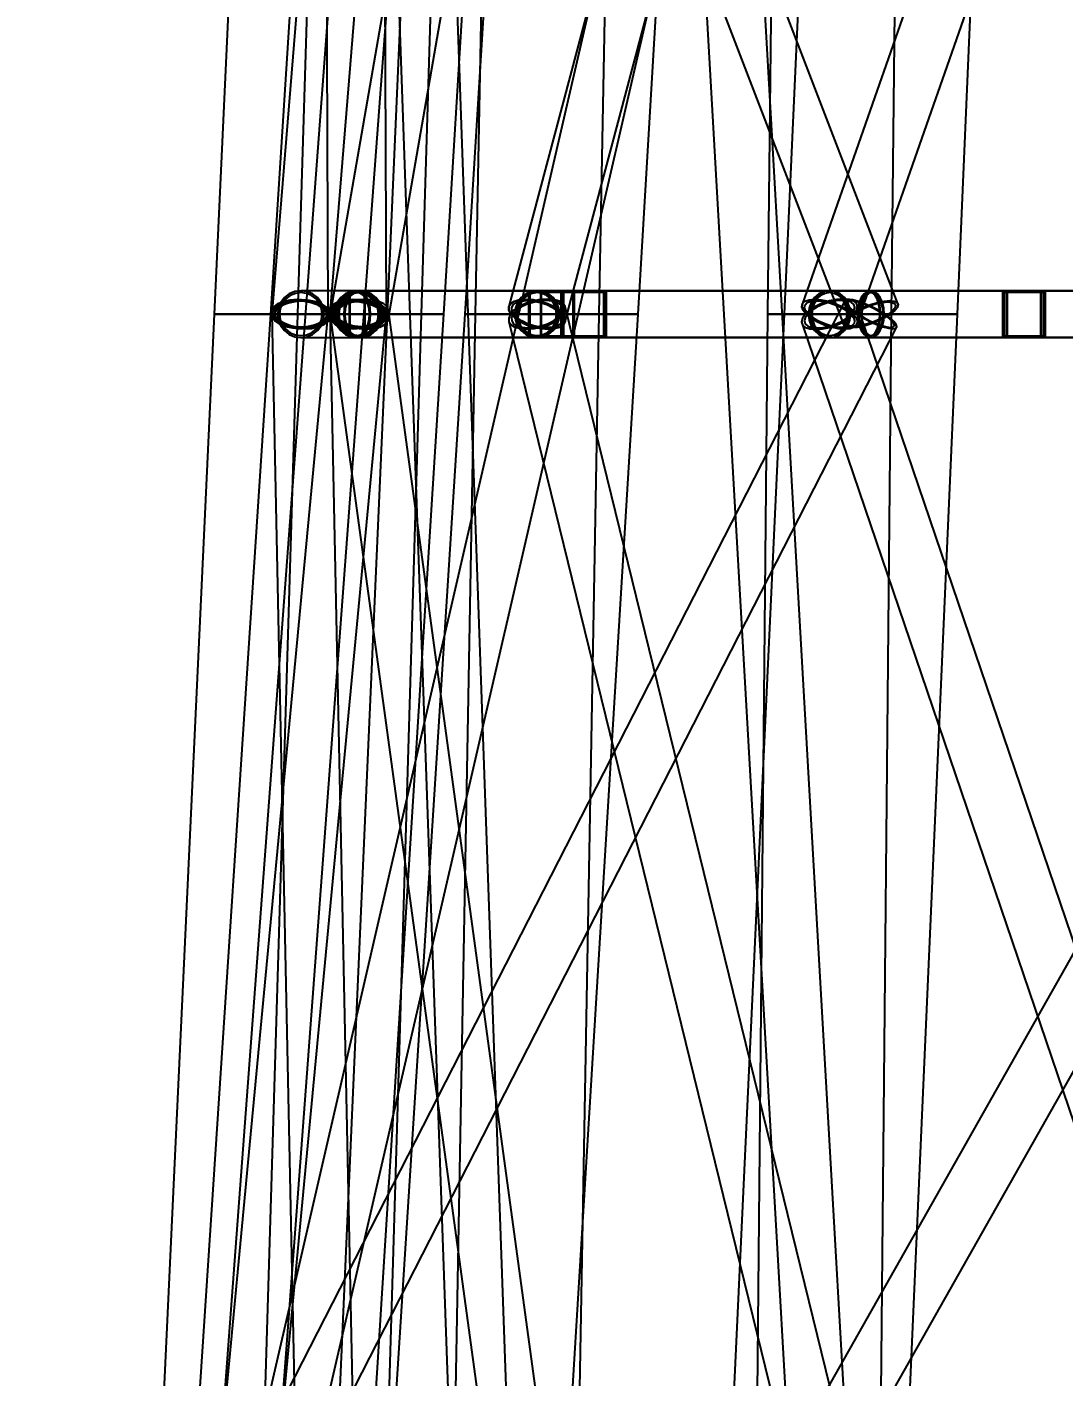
# Model space of a CAD drawing. Header units: millimetres. Extents: x -123812 to 252100, y -3000 to 639000.
# Drawn here: x -24254 to -15236, y 150756 to 162499 of the extents above; entities that cross this region are included whole.
import ezdxf

# ---------------------------------------------------------------- set-up
doc = ezdxf.new("R2010")
doc.units = ezdxf.units.MM
doc.layers.add('D-STR-DIM', color=7, linetype='Continuous', lineweight=13)
doc.layers.add('D-STR-STRC', color=7, linetype='Continuous', lineweight=25)
doc.styles.add('OpenSansCondensed-Light', font='OpenSansCondensed-Light.ttf')
doc.styles.add('TOWER_UNICODE', font='Arial Unicode.ttf')
doc.dimstyles.new('EZDXF', dxfattribs={"dimtxt": 0.25, "dimasz": 0.175, "dimexe": 0.375, "dimexo": 0.125, "dimgap": 0.1, "dimtad": 1, "dimlfac": 100, "dimzin": 12, "dimdsep": 46, "dimtxsty": 'OpenSansCondensed-Light', "dimblk": 'ARCHTICK', "dimcen": 2.5, "dimazin": 3, "dimtfac": 0.5, "dimtmove": 2, "dimatfit": 3})

# ---------------------------------------------------------------- blocks, each defined once
blk = doc.blocks.new('_ARCHTICK')
at = {"color": 0, "linetype": 'BYBLOCK', "const_width": 0.15}
blk.add_lwpolyline([(-0.5, -0.5), (0.5, 0.5)], dxfattribs=at)

msp = doc.modelspace()

# ---------------------------------------------------------------- linework, layer by layer
at = {"layer": 'D-STR-STRC'}
for points in [[(-20705.9, 175018.3), (-22577.8, 150018.3), (-22569.1, 150005.7), (-22543.8, 149992.7), (-22503.6, 149980.1), (-22451.1, 149969), (-22390, 149959.9), (-22324.4, 149953.6), (-22258.9, 149950.4), (-22197.8, 149950.6), (-22145.3, 149954.2), (-22105.1, 149960.9), (-22079.8, 149970.3), (-22071.1, 149981.7), (-20199.3, 174981.7)], [(-16500.4, 175056.6), (-22271.4, 150056.6), (-22262.9, 150048.5), (-22238.2, 150037), (-22198.9, 150023), (-22147.6, 150007.5), (-22087.9, 149991.4), (-22023.8, 149976), (-21959.8, 149962.1), (-21900.1, 149950.9), (-21848.8, 149943), (-21809.5, 149938.9), (-21784.7, 149939.1), (-21776.3, 149943.4), (-16005.3, 174943.4)], [(-21451.3, 174991.4), (-20566.2, 149991.4), (-20557.5, 149978.3), (-20532.2, 149966.7), (-20491.8, 149957.3), (-20439.2, 149950.9), (-20378, 149947.8), (-20312.3, 149948.3), (-20246.6, 149952.3), (-20185.4, 149959.5), (-20132.8, 149969.5), (-20092.5, 149981.6), (-20067.1, 149994.9), (-20058.5, 150008.6), (-20943.6, 175008.6)], [(-19043.1, 174986.1), (-17616.3, 149986.1), (-17607.6, 149973.9), (-17582.3, 149963.5), (-17542, 149955.6), (-17489.5, 149950.7), (-17428.3, 149949.2), (-17362.7, 149951.1), (-17297, 149956.4), (-17235.9, 149964.6), (-17183.4, 149975.3), (-17143.1, 149987.6), (-17117.7, 150000.8), (-17109.1, 150013.9), (-18535.9, 175013.9)], [(-20994, 169917.1), (-17148.5, 159917.1), (-17139.6, 159898.4), (-17114.9, 159886.7), (-17076.3, 159882.7), (-17026.3, 159886.7), (-16968.4, 159898.4), (-16906.5, 159917.1), (-16844.8, 159941.4), (-16787.6, 159969.7), (-16738.6, 160000), (-16701.4, 160030.3), (-16678.3, 160058.6), (-16671.1, 160082.9), (-20516.5, 170082.9)], [(-17402.6, 170065.3), (-20059.2, 160065.3), (-20058.7, 160033.8), (-20041.5, 160000), (-20008.8, 159966.2), (-19962.8, 159934.7), (-19906.6, 159907.6), (-19844.1, 159886.8), (-19779.6, 159873.8), (-19717.3, 159869.3), (-19661.7, 159873.8), (-19616.4, 159886.8), (-19584.5, 159907.6), (-19568.3, 159934.7), (-16911.7, 169934.7)], [(-14005.9, 170091.1), (-17504.6, 160091.1), (-17510.1, 160064.4), (-17499.2, 160033.4), (-17472.5, 160000), (-17431.8, 159966.6), (-17380.1, 159935.6), (-17320.7, 159908.9), (-17257.7, 159888.4), (-17195.4, 159875.5), (-17138.1, 159871.1), (-17089.7, 159875.5), (-17053.4, 159888.4), (-17031.7, 159908.9), (-13533, 169908.9)], [(-21304.6, 170033.5), (-22120.4, 160033.5), (-22121.2, 160000), (-22104.8, 159966.5), (-22072.4, 159935.3), (-22026.2, 159908.5), (-21969.3, 159888), (-21905.6, 159875.1), (-21839.5, 159870.7), (-21775.4, 159875.1), (-21717.8, 159888), (-21670.4, 159908.5), (-21636.7, 159935.3), (-21618.8, 159966.5), (-20803, 169966.5)], [(-21673.8, 170000), (-21633.9, 160000), (-21625.7, 159967.5), (-21600.7, 159937.2), (-21560.6, 159911.1), (-21508.3, 159891.1), (-21447.2, 159878.6), (-21381.5, 159874.3), (-21315.7, 159878.6), (-21254.3, 159891.1), (-21201.4, 159911.1), (-21160.7, 159937.2), (-21135, 159967.5), (-21125.9, 160000), (-21165.8, 170000)], [(-19871.9, 170033.9), (-21610.5, 160033.9), (-21602.5, 160000), (-21577.9, 159966.1), (-21538.5, 159934.5), (-21486.8, 159907.4), (-21426.4, 159886.6), (-21361.5, 159873.5), (-21296.4, 159869.1), (-21235.6, 159873.5), (-21183.3, 159886.6), (-21142.9, 159907.4), (-21117.3, 159934.5), (-21108.2, 159966.1), (-19369.6, 169966.1)], [(-13826, 160203.2), (-17268.2, 160203.2), (-17311.3, 160196.3), (-17351.4, 160176), (-17385.9, 160143.7), (-17412.4, 160101.6), (-17429.1, 160052.6), (-17434.7, 160000), (-17429.1, 159947.4), (-17412.4, 159898.4), (-17385.9, 159856.3), (-17351.4, 159824), (-17311.3, 159803.7), (-17268.2, 159796.8), (-13826, 159796.8)], [(-11707.6, 160203.2), (-16909.8, 160203.2), (-16931.9, 160196.3), (-16952.6, 160176), (-16970.3, 160143.7), (-16983.9, 160101.6), (-16992.4, 160052.6), (-16995.3, 160000), (-16992.4, 159947.4), (-16983.9, 159898.4), (-16970.3, 159856.3), (-16952.6, 159824), (-16931.9, 159803.7), (-16909.8, 159796.8), (-11707.6, 159796.8)], [(-22072.6, 149969.4), (-21128.1, 159969.4), (-21130, 160000), (-21149, 160030.6), (-21183.7, 160059.2), (-21231.7, 160083.7), (-21289.9, 160102.5), (-21354.2, 160114.4), (-21420.2, 160118.4), (-21483.5, 160114.4), (-21539.8, 160102.5), (-21585.1, 160083.7), (-21616.5, 160059.2), (-21631.7, 160030.6), (-22576.2, 150030.6)], [(-21796.2, 149889.4), (-16682.1, 159889.4), (-16687.7, 159909.7), (-16708.4, 159936.1), (-16742.9, 159966.9), (-16788.7, 160000), (-16842.8, 160033.1), (-16901.4, 160063.9), (-16960.6, 160090.3), (-17016.4, 160110.6), (-17064.9, 160123.4), (-17102.8, 160127.7), (-17127.6, 160123.4), (-17137.5, 160110.6), (-22251.5, 150110.6)], [(-21405.6, 150000), (-21615.8, 160000), (-21622.3, 160031.9), (-21645.6, 160061.7), (-21684.2, 160087.3), (-21735.5, 160106.9), (-21795.8, 160119.2), (-21861.2, 160123.4), (-21927.2, 160119.2), (-21989.3, 160106.9), (-22043.2, 160087.3), (-22085.3, 160061.7), (-22112.6, 160031.9), (-22123.5, 160000), (-21913.2, 150000)], [(-19742.8, 150033.1), (-21107.5, 160033.1), (-21119.8, 160063.9), (-21148.3, 160090.3), (-21191.3, 160110.6), (-21245.7, 160123.4), (-21307.9, 160127.7), (-21373.5, 160123.4), (-21438.2, 160110.6), (-21497.5, 160090.3), (-21547.4, 160063.9), (-21584.5, 160033.1), (-21606.3, 160000), (-21611.2, 159966.9), (-20246.4, 149966.9)], [(-17119, 150065.5), (-19568.6, 160065.5), (-19587.1, 160092.6), (-19621.1, 160113.5), (-19668.2, 160126.5), (-19725.2, 160131), (-19788.3, 160126.5), (-19853.1, 160113.5), (-19915.2, 160092.6), (-19970.4, 160065.5), (-20015, 160033.9), (-20045.8, 160000), (-20060.8, 159966.1), (-20059, 159934.5), (-17609.4, 149934.5)], [(-17143.1, 149873), (-11488, 159873), (-11486.6, 159886.1), (-11500.1, 159907), (-11527.9, 159934.3), (-11567.8, 159966), (-11617.3, 160000), (-11673, 160034), (-11731, 160065.7), (-11787.4, 160093), (-11838.4, 160113.9), (-11880.5, 160127), (-11910.7, 160131.5), (-11927.2, 160127), (-17582.3, 150127)], [(-13633.6, 150094), (-17033.8, 160094), (-17058.6, 160115.1), (-17097.6, 160128.4), (-17148.3, 160132.9), (-17207.1, 160128.4), (-17270.1, 160115.1), (-17332.9, 160094), (-17391.4, 160066.4), (-17441.4, 160034.4), (-17479.6, 160000), (-17503.5, 159965.6), (-17511.3, 159933.6), (-17502.5, 159906), (-14102.2, 149906)]]:
    msp.add_lwpolyline(points, dxfattribs=at)
for points in [[(-22624.4, 160000), (-21114.9, 160000), (-20678.3, 170000), (-22161.3, 170000)], [(-22134.6, 160000), (-20625.2, 160000), (-20013.8, 170000), (-21496.8, 170000)], [(-21899, 160000), (-20819.7, 160000), (-20515.1, 170000), (-21592.5, 170000)], [(-20442.5, 160000), (-18933.1, 160000), (-18341, 170000), (-19824, 170000)], [(-20353.4, 160000), (-19274.1, 160000), (-19082, 170000), (-20159.5, 170000)], [(-17807.8, 160000), (-16728.5, 160000), (-16618.4, 170000), (-17695.8, 170000)], [(-17664.5, 160000), (-16155.1, 160000), (-15726.6, 170000), (-17209.6, 170000)], [(-22072, 160000), (-22065.1, 159947.4), (-22044.9, 159898.4), (-22012.8, 159856.3), (-21970.8, 159824), (-21922, 159803.7), (-21869.6, 159796.8), (-21359.3, 159796.8), (-21307, 159803.7), (-21258.1, 159824), (-21216.2, 159856.3), (-21184.1, 159898.4), (-21163.8, 159947.4), (-21157, 160000), (-21163.8, 160052.6), (-21184.1, 160101.6), (-21216.2, 160143.7), (-21258.1, 160176), (-21307, 160196.3), (-21359.3, 160203.2), (-21869.6, 160203.2), (-21922, 160196.3), (-21970.8, 160176), (-22012.8, 160143.7), (-22044.9, 160101.6), (-22065.1, 160052.6)], [(-22072, 160000), (-22065.1, 159947.4), (-22044.9, 159898.4), (-22012.8, 159856.3), (-21970.8, 159824), (-21922, 159803.7), (-21869.6, 159796.8), (-21817.3, 159803.7), (-21768.4, 159824), (-21726.5, 159856.3), (-21694.4, 159898.4), (-21674.1, 159947.4), (-21667.3, 160000), (-21674.1, 160052.6), (-21694.4, 160101.6), (-21726.5, 160143.7), (-21768.4, 160176), (-21817.3, 160196.3), (-21869.6, 160203.2), (-21922, 160196.3), (-21970.8, 160176), (-22012.8, 160143.7), (-22044.9, 160101.6), (-22065.1, 160052.6)], [(-22072, 160000), (-22065.1, 159947.4), (-22044.9, 159898.4), (-22012.8, 159856.3), (-21970.8, 159824), (-21922, 159803.7), (-21869.6, 159796.8), (-21379.9, 159796.8), (-21327.6, 159803.7), (-21278.7, 159824), (-21236.8, 159856.3), (-21204.7, 159898.4), (-21184.4, 159947.4), (-21177.5, 160000), (-21184.4, 160052.6), (-21204.7, 160101.6), (-21236.8, 160143.7), (-21278.7, 160176), (-21327.6, 160196.3), (-21379.9, 160203.2), (-21869.6, 160203.2), (-21922, 160196.3), (-21970.8, 160176), (-22012.8, 160143.7), (-22044.9, 160101.6), (-22065.1, 160052.6)], [(-22072, 160000), (-22065.1, 159947.4), (-22044.9, 159898.4), (-22012.8, 159856.3), (-21970.8, 159824), (-21922, 159803.7), (-21869.6, 159796.8), (-21817.3, 159803.7), (-21768.5, 159824), (-21726.5, 159856.3), (-21694.4, 159898.4), (-21674.2, 159947.4), (-21667.3, 160000), (-21674.2, 160052.6), (-21694.4, 160101.6), (-21726.5, 160143.7), (-21768.5, 160176), (-21817.3, 160196.3), (-21869.6, 160203.2), (-21922, 160196.3), (-21970.8, 160176), (-22012.8, 160143.7), (-22044.9, 160101.6), (-22065.1, 160052.6)], [(-22056.1, 160000), (-22049.7, 159951.5), (-22031.1, 159906.4), (-22001.5, 159867.6), (-21962.9, 159837.9), (-21917.9, 159819.2), (-21869.6, 159812.8), (-21821.4, 159819.2), (-21776.4, 159837.9), (-21737.8, 159867.6), (-21708.2, 159906.4), (-21689.5, 159951.5), (-21683.2, 160000), (-21689.5, 160048.5), (-21708.2, 160093.6), (-21737.8, 160132.4), (-21776.4, 160162.1), (-21821.4, 160180.8), (-21869.6, 160187.2), (-21917.9, 160180.8), (-21962.9, 160162.1), (-22001.5, 160132.4), (-22031.1, 160093.6), (-22049.7, 160048.5)], [(-22056.1, 160000), (-22049.7, 159951.5), (-22031.1, 159906.4), (-22001.5, 159867.6), (-21962.9, 159837.9), (-21917.9, 159819.2), (-21869.6, 159812.8), (-21821.4, 159819.2), (-21776.4, 159837.9), (-21737.8, 159867.6), (-21708.2, 159906.4), (-21689.6, 159951.5), (-21683.2, 160000), (-21689.6, 160048.5), (-21708.2, 160093.6), (-21737.8, 160132.4), (-21776.4, 160162.1), (-21821.4, 160180.8), (-21869.6, 160187.2), (-21917.9, 160180.8), (-21962.9, 160162.1), (-22001.5, 160132.4), (-22031.1, 160093.6), (-22049.7, 160048.5)], [(-21582.3, 160000), (-21575.4, 159947.4), (-21555.2, 159898.4), (-21523, 159856.3), (-21481.1, 159824), (-21432.3, 159803.7), (-21379.9, 159796.8), (-21327.6, 159803.7), (-21278.7, 159824), (-21236.8, 159856.3), (-21204.7, 159898.4), (-21184.4, 159947.4), (-21177.5, 160000), (-21184.4, 160052.6), (-21204.7, 160101.6), (-21236.8, 160143.7), (-21278.7, 160176), (-21327.6, 160196.3), (-21379.9, 160203.2), (-21432.3, 160196.3), (-21481.1, 160176), (-21523, 160143.7), (-21555.2, 160101.6), (-21575.4, 160052.6)], [(-21566.4, 160000), (-21560, 159951.5), (-21541.4, 159906.4), (-21511.8, 159867.6), (-21473.2, 159837.9), (-21428.2, 159819.2), (-21379.9, 159812.8), (-21331.7, 159819.2), (-21286.7, 159837.9), (-21248.1, 159867.6), (-21218.5, 159906.4), (-21199.8, 159951.5), (-21193.5, 160000), (-21199.8, 160048.5), (-21218.5, 160093.6), (-21248.1, 160132.4), (-21286.7, 160162.1), (-21331.7, 160180.8), (-21379.9, 160187.2), (-21428.2, 160180.8), (-21473.2, 160162.1), (-21511.8, 160132.4), (-21541.4, 160093.6), (-21560, 160048.5)], [(-21561.7, 160000), (-21554.8, 159947.4), (-21534.6, 159898.4), (-21502.5, 159856.3), (-21460.5, 159824), (-21411.7, 159803.7), (-21359.3, 159796.8), (-21307, 159803.7), (-21258.1, 159824), (-21216.2, 159856.3), (-21184.1, 159898.4), (-21163.8, 159947.4), (-21157, 160000), (-21163.8, 160052.6), (-21184.1, 160101.6), (-21216.2, 160143.7), (-21258.1, 160176), (-21307, 160196.3), (-21359.3, 160203.2), (-21411.7, 160196.3), (-21460.5, 160176), (-21502.5, 160143.7), (-21534.6, 160101.6), (-21554.8, 160052.6)], [(-21555.5, 160000), (-21548.8, 159947.4), (-21529.2, 159898.4), (-21498, 159856.3), (-21457.4, 159824), (-21410.1, 159803.7), (-21359.3, 159796.8), (-19813.8, 159796.8), (-19763, 159803.7), (-19715.7, 159824), (-19675.1, 159856.3), (-19643.9, 159898.4), (-19624.3, 159947.4), (-19617.6, 160000), (-19624.3, 160052.6), (-19643.9, 160101.6), (-19675.1, 160143.7), (-19715.7, 160176), (-19763, 160196.3), (-19813.8, 160203.2), (-21359.3, 160203.2), (-21410.1, 160196.3), (-21457.4, 160176), (-21498, 160143.7), (-21529.2, 160101.6), (-21548.8, 160052.6)], [(-21555.5, 160000), (-21548.8, 159947.4), (-21529.2, 159898.4), (-21498, 159856.3), (-21457.4, 159824), (-21410.1, 159803.7), (-21359.3, 159796.8), (-21308.6, 159803.7), (-21261.3, 159824), (-21220.6, 159856.3), (-21189.5, 159898.4), (-21169.9, 159947.4), (-21163.2, 160000), (-21169.9, 160052.6), (-21189.5, 160101.6), (-21220.6, 160143.7), (-21261.3, 160176), (-21308.6, 160196.3), (-21359.3, 160203.2), (-21410.1, 160196.3), (-21457.4, 160176), (-21498, 160143.7), (-21529.2, 160101.6), (-21548.8, 160052.6)], [(-21545.8, 160000), (-21539.5, 159951.5), (-21520.8, 159906.4), (-21491.2, 159867.6), (-21452.6, 159837.9), (-21407.6, 159819.2), (-21359.3, 159812.8), (-21311.1, 159819.2), (-21266.1, 159837.9), (-21227.5, 159867.6), (-21197.9, 159906.4), (-21179.2, 159951.5), (-21172.9, 160000), (-21179.2, 160048.5), (-21197.9, 160093.6), (-21227.5, 160132.4), (-21266.1, 160162.1), (-21311.1, 160180.8), (-21359.3, 160187.2), (-21407.6, 160180.8), (-21452.6, 160162.1), (-21491.2, 160132.4), (-21520.8, 160093.6), (-21539.5, 160048.5)], [(-21540, 160000), (-21533.9, 159951.5), (-21515.8, 159906.4), (-21487.1, 159867.6), (-21449.7, 159837.9), (-21406.1, 159819.2), (-21359.3, 159812.8), (-21312.6, 159819.2), (-21269, 159837.9), (-21231.6, 159867.6), (-21202.9, 159906.4), (-21184.8, 159951.5), (-21178.6, 160000), (-21184.8, 160048.5), (-21202.9, 160093.6), (-21231.6, 160132.4), (-21269, 160162.1), (-21312.6, 160180.8), (-21359.3, 160187.2), (-21406.1, 160180.8), (-21449.7, 160162.1), (-21487.1, 160132.4), (-21515.8, 160093.6), (-21533.9, 160048.5)], [(-21496.9, 160000), (-21492.9, 159947.4), (-21481.2, 159898.4), (-21462.6, 159856.3), (-21438.4, 159824), (-21410.2, 159803.7), (-21379.9, 159796.8), (-16909.8, 159796.8), (-16879.5, 159803.7), (-16851.3, 159824), (-16827.1, 159856.3), (-16808.5, 159898.4), (-16796.8, 159947.4), (-16792.8, 160000), (-16796.8, 160052.6), (-16808.5, 160101.6), (-16827.1, 160143.7), (-16851.3, 160176), (-16879.5, 160196.3), (-16909.8, 160203.2), (-21379.9, 160203.2), (-21410.2, 160196.3), (-21438.4, 160176), (-21462.6, 160143.7), (-21481.2, 160101.6), (-21492.9, 160052.6)], [(-21496.9, 160000), (-21492.9, 159947.4), (-21481.2, 159898.4), (-21462.6, 159856.3), (-21438.4, 159824), (-21410.2, 159803.7), (-21379.9, 159796.8), (-21349.7, 159803.7), (-21321.5, 159824), (-21297.2, 159856.3), (-21278.6, 159898.4), (-21267, 159947.4), (-21263, 160000), (-21267, 160052.6), (-21278.6, 160101.6), (-21297.2, 160143.7), (-21321.5, 160176), (-21349.7, 160196.3), (-21379.9, 160203.2), (-21410.2, 160196.3), (-21438.4, 160176), (-21462.6, 160143.7), (-21481.2, 160101.6), (-21492.9, 160052.6)], [(-21487.7, 160000), (-21484, 159951.5), (-21473.2, 159906.4), (-21456.1, 159867.6), (-21433.8, 159837.9), (-21407.8, 159819.2), (-21379.9, 159812.8), (-21352, 159819.2), (-21326.1, 159837.9), (-21303.7, 159867.6), (-21286.6, 159906.4), (-21275.9, 159951.5), (-21272.2, 160000), (-21275.9, 160048.5), (-21286.6, 160093.6), (-21303.7, 160132.4), (-21326.1, 160162.1), (-21352, 160180.8), (-21379.9, 160187.2), (-21407.8, 160180.8), (-21433.8, 160162.1), (-21456.1, 160132.4), (-21473.2, 160093.6), (-21484, 160048.5)], [(-21448.6, 159800), (-10569.6, 159800), (-10569.6, 160200), (-21448.6, 160200)], [(-21311.3, 160200), (-21448.6, 160200), (-21448.6, 159800), (-21311.3, 159800)], [(-21315.4, 160188), (-21444.5, 160188), (-21444.5, 159812), (-21315.4, 159812)], [(-20009.9, 160000), (-20003.2, 159947.4), (-19983.6, 159898.4), (-19952.5, 159856.3), (-19911.8, 159824), (-19864.5, 159803.7), (-19813.8, 159796.8), (-19763, 159803.7), (-19715.7, 159824), (-19675.1, 159856.3), (-19643.9, 159898.4), (-19624.3, 159947.4), (-19617.6, 160000), (-19624.3, 160052.6), (-19643.9, 160101.6), (-19675.1, 160143.7), (-19715.7, 160176), (-19763, 160196.3), (-19813.8, 160203.2), (-19864.5, 160196.3), (-19911.8, 160176), (-19952.5, 160143.7), (-19983.6, 160101.6), (-20003.2, 160052.6)], [(-19997.8, 160000), (-19991.6, 159947.4), (-19973.2, 159898.4), (-19943.9, 159856.3), (-19905.8, 159824), (-19861.4, 159803.7), (-19813.8, 159796.8), (-17268.2, 159796.8), (-17220.5, 159803.7), (-17176.1, 159824), (-17138, 159856.3), (-17108.7, 159898.4), (-17090.4, 159947.4), (-17084.1, 160000), (-17090.4, 160052.6), (-17108.7, 160101.6), (-17138, 160143.7), (-17176.1, 160176), (-17220.5, 160196.3), (-17268.2, 160203.2), (-19813.8, 160203.2), (-19861.4, 160196.3), (-19905.8, 160176), (-19943.9, 160143.7), (-19973.2, 160101.6), (-19991.6, 160052.6)], [(-19997.8, 160000), (-19991.6, 159947.4), (-19973.2, 159898.4), (-19943.9, 159856.3), (-19905.8, 159824), (-19861.4, 159803.7), (-19813.8, 159796.8), (-19766.1, 159803.7), (-19721.7, 159824), (-19683.6, 159856.3), (-19654.3, 159898.4), (-19636, 159947.4), (-19629.7, 160000), (-19636, 160052.6), (-19654.3, 160101.6), (-19683.6, 160143.7), (-19721.7, 160176), (-19766.1, 160196.3), (-19813.8, 160203.2), (-19861.4, 160196.3), (-19905.8, 160176), (-19943.9, 160143.7), (-19973.2, 160101.6), (-19991.6, 160052.6)], [(-19994.5, 160000), (-19988.3, 159951.5), (-19970.3, 159906.4), (-19941.5, 159867.6), (-19904.1, 159837.9), (-19860.5, 159819.2), (-19813.8, 159812.8), (-19767, 159819.2), (-19723.4, 159837.9), (-19686, 159867.6), (-19657.3, 159906.4), (-19639.2, 159951.5), (-19633.1, 160000), (-19639.2, 160048.5), (-19657.3, 160093.6), (-19686, 160132.4), (-19723.4, 160162.1), (-19767, 160180.8), (-19813.8, 160187.2), (-19860.5, 160180.8), (-19904.1, 160162.1), (-19941.5, 160132.4), (-19970.3, 160093.6), (-19988.3, 160048.5)], [(-19983.3, 160000), (-19977.6, 159951.5), (-19960.6, 159906.4), (-19933.7, 159867.6), (-19898.5, 159837.9), (-19857.7, 159819.2), (-19813.8, 159812.8), (-19769.9, 159819.2), (-19729, 159837.9), (-19693.8, 159867.6), (-19666.9, 159906.4), (-19650, 159951.5), (-19644.2, 160000), (-19650, 160048.5), (-19666.9, 160093.6), (-19693.8, 160132.4), (-19729, 160162.1), (-19769.9, 160180.8), (-19813.8, 160187.2), (-19857.7, 160180.8), (-19898.5, 160162.1), (-19933.7, 160132.4), (-19960.6, 160093.6), (-19977.6, 160048.5)], [(-19887.7, 159800), (-19208.5, 159800), (-19208.5, 160200), (-19887.7, 160200)], [(-19487.9, 160200), (-19887.7, 160200), (-19887.7, 159800), (-19487.9, 159800)], [(-19499.9, 160188), (-19875.7, 160188), (-19875.7, 159812), (-19499.9, 159812)], [(-19783.1, 159800), (-10543, 159800), (-10543, 160200), (-19783.1, 160200)], [(-19592.5, 160200), (-19783.1, 160200), (-19783.1, 159800), (-19592.5, 159800)], [(-19598.2, 160188), (-19777.3, 160188), (-19777.3, 159812), (-19598.2, 159812)], [(-19208.5, 160200), (-19608.4, 160200), (-19608.4, 159800), (-19208.5, 159800)], [(-19220.5, 160188), (-19596.4, 160188), (-19596.4, 159812), (-19220.5, 159812)], [(-19595.4, 159800), (-15389.1, 159800), (-15389.1, 160200), (-19595.4, 160200)], [(-19221.5, 160200), (-19595.4, 160200), (-19595.4, 159800), (-19221.5, 159800)], [(-19232.7, 160188), (-19584.2, 160188), (-19584.2, 159812), (-19232.7, 159812)], [(-17452.2, 160000), (-17446, 159947.4), (-17427.6, 159898.4), (-17398.3, 159856.3), (-17360.2, 159824), (-17315.8, 159803.7), (-17268.2, 159796.8), (-17220.5, 159803.7), (-17176.1, 159824), (-17138, 159856.3), (-17108.7, 159898.4), (-17090.4, 159947.4), (-17084.1, 160000), (-17090.4, 160052.6), (-17108.7, 160101.6), (-17138, 160143.7), (-17176.1, 160176), (-17220.5, 160196.3), (-17268.2, 160203.2), (-17315.8, 160196.3), (-17360.2, 160176), (-17398.3, 160143.7), (-17427.6, 160101.6), (-17446, 160052.6)], [(-17437.7, 160000), (-17432, 159951.5), (-17415, 159906.4), (-17388.1, 159867.6), (-17353, 159837.9), (-17312.1, 159819.2), (-17268.2, 159812.8), (-17224.3, 159819.2), (-17183.4, 159837.9), (-17148.3, 159867.6), (-17121.3, 159906.4), (-17104.4, 159951.5), (-17098.6, 160000), (-17104.4, 160048.5), (-17121.3, 160093.6), (-17148.3, 160132.4), (-17183.4, 160162.1), (-17224.3, 160180.8), (-17268.2, 160187.2), (-17312.1, 160180.8), (-17353, 160162.1), (-17388.1, 160132.4), (-17415, 160093.6), (-17432, 160048.5)], [(-17434.7, 160000), (-17429.1, 159947.4), (-17412.4, 159898.4), (-17385.9, 159856.3), (-17351.4, 159824), (-17311.3, 159803.7), (-17268.2, 159796.8), (-17225, 159803.7), (-17184.9, 159824), (-17150.4, 159856.3), (-17123.9, 159898.4), (-17107.3, 159947.4), (-17101.6, 160000), (-17107.3, 160052.6), (-17123.9, 160101.6), (-17150.4, 160143.7), (-17184.9, 160176), (-17225, 160196.3), (-17268.2, 160203.2), (-17311.3, 160196.3), (-17351.4, 160176), (-17385.9, 160143.7), (-17412.4, 160101.6), (-17429.1, 160052.6)], [(-17421.6, 160000), (-17416.4, 159951.5), (-17401.1, 159906.4), (-17376.7, 159867.6), (-17344.9, 159837.9), (-17307.9, 159819.2), (-17268.2, 159812.8), (-17228.4, 159819.2), (-17191.4, 159837.9), (-17159.7, 159867.6), (-17135.3, 159906.4), (-17119.9, 159951.5), (-17114.7, 160000), (-17119.9, 160048.5), (-17135.3, 160093.6), (-17159.7, 160132.4), (-17191.4, 160162.1), (-17228.4, 160180.8), (-17268.2, 160187.2), (-17307.9, 160180.8), (-17344.9, 160162.1), (-17376.7, 160132.4), (-17401.1, 160093.6), (-17416.4, 160048.5)], [(-17026.8, 160000), (-17022.8, 159947.4), (-17011.1, 159898.4), (-16992.5, 159856.3), (-16968.3, 159824), (-16940.1, 159803.7), (-16909.8, 159796.8), (-16879.5, 159803.7), (-16851.3, 159824), (-16827.1, 159856.3), (-16808.5, 159898.4), (-16796.8, 159947.4), (-16792.8, 160000), (-16796.8, 160052.6), (-16808.5, 160101.6), (-16827.1, 160143.7), (-16851.3, 160176), (-16879.5, 160196.3), (-16909.8, 160203.2), (-16940.1, 160196.3), (-16968.3, 160176), (-16992.5, 160143.7), (-17011.1, 160101.6), (-17022.8, 160052.6)], [(-17017.6, 160000), (-17013.9, 159951.5), (-17003.1, 159906.4), (-16986, 159867.6), (-16963.7, 159837.9), (-16937.7, 159819.2), (-16909.8, 159812.8), (-16881.9, 159819.2), (-16855.9, 159837.9), (-16833.6, 159867.6), (-16816.5, 159906.4), (-16805.7, 159951.5), (-16802.1, 160000), (-16805.7, 160048.5), (-16816.5, 160093.6), (-16833.6, 160132.4), (-16855.9, 160162.1), (-16881.9, 160180.8), (-16909.8, 160187.2), (-16937.7, 160180.8), (-16963.7, 160162.1), (-16986, 160132.4), (-17003.1, 160093.6), (-17013.9, 160048.5)], [(-16995.3, 160000), (-16992.4, 159947.4), (-16983.9, 159898.4), (-16970.3, 159856.3), (-16952.6, 159824), (-16931.9, 159803.7), (-16909.8, 159796.8), (-16887.7, 159803.7), (-16867, 159824), (-16849.3, 159856.3), (-16835.7, 159898.4), (-16827.2, 159947.4), (-16824.3, 160000), (-16827.2, 160052.6), (-16835.7, 160101.6), (-16849.3, 160143.7), (-16867, 160176), (-16887.7, 160196.3), (-16909.8, 160203.2), (-16931.9, 160196.3), (-16952.6, 160176), (-16970.3, 160143.7), (-16983.9, 160101.6), (-16992.4, 160052.6)], [(-16988.6, 160000), (-16985.9, 159951.5), (-16978, 159906.4), (-16965.5, 159867.6), (-16949.2, 159837.9), (-16930.2, 159819.2), (-16909.8, 159812.8), (-16889.4, 159819.2), (-16870.4, 159837.9), (-16854.1, 159867.6), (-16841.6, 159906.4), (-16833.7, 159951.5), (-16831, 160000), (-16833.7, 160048.5), (-16841.6, 160093.6), (-16854.1, 160132.4), (-16870.4, 160162.1), (-16889.4, 160180.8), (-16909.8, 160187.2), (-16930.2, 160180.8), (-16949.2, 160162.1), (-16965.5, 160132.4), (-16978, 160093.6), (-16985.9, 160048.5)], [(-15389.1, 160200), (-15762.9, 160200), (-15762.9, 159800), (-15389.1, 159800)], [(-15400.3, 160188), (-15751.7, 160188), (-15751.7, 159812), (-15400.3, 159812)], [(-15731.1, 159800), (-8615.1, 159800), (-8615.1, 160200), (-15731.1, 160200)], [(-15421, 160200), (-15731.1, 160200), (-15731.1, 159800), (-15421, 159800)], [(-15430.3, 160188), (-15721.8, 160188), (-15721.8, 159812), (-15430.3, 159812)], [(-22123.5, 160000), (-22117, 159968.1), (-22093.7, 159938.3), (-22055.1, 159912.7), (-22003.8, 159893.1), (-21943.5, 159880.8), (-21878, 159876.6), (-21812.1, 159880.8), (-21750, 159893.1), (-21696.1, 159912.7), (-21654, 159938.3), (-21626.6, 159968.1), (-21615.8, 160000), (-21622.3, 160031.9), (-21645.6, 160061.7), (-21684.2, 160087.3), (-21735.5, 160106.9), (-21795.8, 160119.2), (-21861.2, 160123.4), (-21927.2, 160119.2), (-21989.3, 160106.9), (-22043.2, 160087.3), (-22085.3, 160061.7), (-22112.6, 160031.9)], [(-21618.1, 160000), (-21618.8, 159966.5), (-21636.7, 159935.3), (-21670.4, 159908.5), (-21717.8, 159888), (-21775.4, 159875.1), (-21839.5, 159870.7), (-21905.6, 159875.1), (-21969.3, 159888), (-22026.2, 159908.5), (-22072.4, 159935.3), (-22104.8, 159966.5), (-22121.2, 160000), (-22120.4, 160033.5), (-22102.6, 160064.7), (-22068.8, 160091.5), (-22021.5, 160112), (-21963.9, 160124.9), (-21899.8, 160129.3), (-21833.6, 160124.9), (-21770, 160112), (-21713.1, 160091.5), (-21666.8, 160064.7), (-21634.4, 160033.5)], [(-22098.5, 160000), (-22092.6, 159971.2), (-22071.6, 159944.4), (-22036.8, 159921.3), (-21990.6, 159903.7), (-21936.2, 159892.5), (-21877.2, 159888.7), (-21817.7, 159892.5), (-21761.8, 159903.7), (-21713.2, 159921.3), (-21675.3, 159944.4), (-21650.6, 159971.2), (-21640.8, 160000), (-21646.6, 160028.8), (-21667.7, 160055.6), (-21702.5, 160078.7), (-21748.7, 160096.3), (-21803.1, 160107.5), (-21862.1, 160111.3), (-21921.6, 160107.5), (-21977.5, 160096.3), (-22026.1, 160078.7), (-22064, 160055.6), (-22088.7, 160028.8)], [(-21642.8, 160000), (-21643.5, 159969.8), (-21659.6, 159941.7), (-21690, 159917.5), (-21732.7, 159899), (-21784.7, 159887.4), (-21842.5, 159883.4), (-21902.1, 159887.4), (-21959.5, 159899), (-22010.8, 159917.5), (-22052.5, 159941.7), (-22081.7, 159969.8), (-22096.5, 160000), (-22095.8, 160030.2), (-22079.7, 160058.3), (-22049.2, 160082.5), (-22006.6, 160101), (-21954.6, 160112.6), (-21896.8, 160116.6), (-21837.2, 160112.6), (-21779.8, 160101), (-21728.5, 160082.5), (-21686.8, 160058.3), (-21657.6, 160030.2)], [(-21125.9, 160000), (-21135, 159967.5), (-21160.7, 159937.2), (-21201.4, 159911.1), (-21254.3, 159891.1), (-21315.7, 159878.6), (-21381.5, 159874.3), (-21447.2, 159878.6), (-21508.3, 159891.1), (-21560.6, 159911.1), (-21600.7, 159937.2), (-21625.7, 159967.5), (-21633.9, 160000), (-21624.9, 160032.5), (-21599.1, 160062.8), (-21558.4, 160088.9), (-21505.6, 160108.9), (-21444.2, 160121.4), (-21378.4, 160125.7), (-21312.7, 160121.4), (-21251.6, 160108.9), (-21199.2, 160088.9), (-21159.2, 160062.8), (-21134.2, 160032.5)], [(-21629.8, 160000), (-21610.9, 159969.4), (-21576.2, 159940.8), (-21528.1, 159916.3), (-21470, 159897.5), (-21405.7, 159885.6), (-21339.7, 159881.6), (-21276.4, 159885.6), (-21220.1, 159897.5), (-21174.8, 159916.3), (-21143.4, 159940.8), (-21128.1, 159969.4), (-21130, 160000), (-21149, 160030.6), (-21183.7, 160059.2), (-21231.7, 160083.7), (-21289.9, 160102.5), (-21354.2, 160114.4), (-21420.2, 160118.4), (-21483.5, 160114.4), (-21539.8, 160102.5), (-21585.1, 160083.7), (-21616.5, 160059.2), (-21631.7, 160030.6)], [(-21606.3, 160000), (-21611.2, 159966.9), (-21598.9, 159936.1), (-21570.4, 159909.7), (-21527.4, 159889.4), (-21473, 159876.6), (-21410.8, 159872.3), (-21345.2, 159876.6), (-21280.5, 159889.4), (-21221.2, 159909.7), (-21171.3, 159936.1), (-21134.2, 159966.9), (-21112.4, 160000), (-21107.5, 160033.1), (-21119.8, 160063.9), (-21148.3, 160090.3), (-21191.3, 160110.6), (-21245.7, 160123.4), (-21307.9, 160127.7), (-21373.5, 160123.4), (-21438.2, 160110.6), (-21497.5, 160090.3), (-21547.4, 160063.9), (-21584.5, 160033.1)], [(-21116.2, 160000), (-21108.2, 159966.1), (-21117.3, 159934.5), (-21142.9, 159907.4), (-21183.3, 159886.6), (-21235.6, 159873.5), (-21296.4, 159869.1), (-21361.5, 159873.5), (-21426.4, 159886.6), (-21486.8, 159907.4), (-21538.5, 159934.5), (-21577.9, 159966.1), (-21602.5, 160000), (-21610.5, 160033.9), (-21601.4, 160065.5), (-21575.8, 160092.6), (-21535.4, 160113.4), (-21483, 160126.5), (-21422.3, 160130.9), (-21357.2, 160126.5), (-21292.2, 160113.4), (-21231.9, 160092.6), (-21180.2, 160065.5), (-21140.8, 160033.9)], [(-21150.9, 160000), (-21159.1, 159970.7), (-21182.3, 159943.3), (-21219, 159919.9), (-21266.6, 159901.9), (-21322, 159890.5), (-21381.3, 159886.7), (-21440.5, 159890.5), (-21495.6, 159901.9), (-21542.8, 159919.9), (-21578.9, 159943.3), (-21601.5, 159970.7), (-21608.9, 160000), (-21600.8, 160029.3), (-21577.5, 160056.7), (-21540.9, 160080.1), (-21493.2, 160098.1), (-21437.9, 160109.5), (-21378.5, 160113.3), (-21319.3, 160109.5), (-21264.2, 160098.1), (-21217, 160080.1), (-21180.9, 160056.7), (-21158.4, 160029.3)], [(-21605.2, 160000), (-21588.1, 159972.4), (-21556.9, 159946.6), (-21513.6, 159924.5), (-21461.1, 159907.5), (-21403.2, 159896.9), (-21343.6, 159893.2), (-21286.5, 159896.9), (-21235.8, 159907.5), (-21194.9, 159924.5), (-21166.7, 159946.6), (-21152.9, 159972.4), (-21154.6, 160000), (-21171.7, 160027.6), (-21203, 160053.4), (-21246.3, 160075.5), (-21298.7, 160092.5), (-21356.7, 160103.1), (-21416.2, 160106.8), (-21473.3, 160103.1), (-21524, 160092.5), (-21564.9, 160075.5), (-21593.2, 160053.4), (-21606.9, 160027.6)], [(-21582, 160000), (-21586.4, 159970.2), (-21575.3, 159942.4), (-21549.6, 159918.6), (-21510.9, 159900.3), (-21461.8, 159888.8), (-21405.8, 159884.8), (-21346.6, 159888.8), (-21288.2, 159900.3), (-21234.8, 159918.6), (-21189.8, 159942.4), (-21156.3, 159970.2), (-21136.7, 160000), (-21132.3, 160029.8), (-21143.3, 160057.6), (-21169.1, 160081.4), (-21207.8, 160099.7), (-21256.9, 160111.2), (-21312.9, 160115.2), (-21372.1, 160111.2), (-21430.4, 160099.7), (-21483.9, 160081.4), (-21528.9, 160057.6), (-21562.4, 160029.8)], [(-21140.1, 160000), (-21132.9, 159969.4), (-21141.1, 159941), (-21164.2, 159916.5), (-21200.6, 159897.8), (-21247.8, 159886), (-21302.6, 159882), (-21361.3, 159886), (-21419.8, 159897.8), (-21474.3, 159916.5), (-21520.8, 159941), (-21556.4, 159969.4), (-21578.6, 160000), (-21585.8, 160030.6), (-21577.6, 160059), (-21554.5, 160083.5), (-21518.1, 160102.2), (-21470.9, 160114), (-21416.1, 160118), (-21357.4, 160114), (-21298.9, 160102.2), (-21244.4, 160083.5), (-21197.9, 160059), (-21162.3, 160030.6)], [(-20045.8, 160000), (-20060.8, 159966.1), (-20059, 159934.5), (-20040.4, 159907.4), (-20006.4, 159886.5), (-19959.3, 159873.5), (-19902.3, 159869), (-19839.2, 159873.5), (-19774.4, 159886.5), (-19712.3, 159907.4), (-19657.1, 159934.5), (-19612.6, 159966.1), (-19581.7, 160000), (-19566.7, 160033.9), (-19568.6, 160065.5), (-19587.1, 160092.6), (-19621.1, 160113.5), (-19668.2, 160126.5), (-19725.2, 160131), (-19788.3, 160126.5), (-19853.1, 160113.5), (-19915.2, 160092.6), (-19970.4, 160065.5), (-20015, 160033.9)], [(-19586, 160000), (-19568.8, 159966.2), (-19568.3, 159934.7), (-19584.5, 159907.6), (-19616.4, 159886.8), (-19661.7, 159873.8), (-19717.3, 159869.3), (-19779.6, 159873.8), (-19844.1, 159886.8), (-19906.6, 159907.6), (-19962.8, 159934.7), (-20008.8, 159966.2), (-20041.5, 160000), (-20058.7, 160033.8), (-20059.2, 160065.3), (-20043, 160092.4), (-20011.1, 160113.2), (-19965.8, 160126.2), (-19910.2, 160130.7), (-19848, 160126.2), (-19783.4, 160113.2), (-19720.9, 160092.4), (-19664.7, 160065.3), (-19618.7, 160033.8)], [(-20022.9, 160000), (-20036.5, 159969.4), (-20034.8, 159940.9), (-20018.1, 159916.5), (-19987.5, 159897.7), (-19945, 159885.9), (-19893.6, 159881.9), (-19836.7, 159885.9), (-19778.3, 159897.7), (-19722.3, 159916.5), (-19672.5, 159940.9), (-19632.4, 159969.4), (-19604.6, 160000), (-19591, 160030.6), (-19592.7, 160059.1), (-19609.4, 160083.5), (-19640, 160102.3), (-19682.5, 160114.1), (-19733.9, 160118.1), (-19790.8, 160114.1), (-19849.2, 160102.3), (-19905.2, 160083.5), (-19955, 160059.1), (-19995.2, 160030.6)], [(-19608.4, 160000), (-19592.9, 159969.5), (-19592.5, 159941.1), (-19607.1, 159916.7), (-19635.8, 159898), (-19676.6, 159886.2), (-19726.8, 159882.2), (-19782.9, 159886.2), (-19841.1, 159898), (-19897.5, 159916.7), (-19948.1, 159941.1), (-19989.6, 159969.5), (-20019.1, 160000), (-20034.6, 160030.5), (-20035.1, 160058.9), (-20020.4, 160083.3), (-19991.7, 160102), (-19950.9, 160113.8), (-19900.7, 160117.8), (-19844.6, 160113.8), (-19786.4, 160102), (-19730, 160083.3), (-19679.4, 160058.9), (-19637.9, 160030.5)], [(-17479.6, 160000), (-17503.5, 159965.6), (-17511.3, 159933.6), (-17502.5, 159906), (-17477.7, 159884.9), (-17438.7, 159871.6), (-17388.1, 159867.1), (-17329.2, 159871.6), (-17266.3, 159884.9), (-17203.4, 159906), (-17145, 159933.6), (-17094.9, 159965.6), (-17056.7, 160000), (-17032.9, 160034.4), (-17025.1, 160066.4), (-17033.8, 160094), (-17058.6, 160115.1), (-17097.6, 160128.4), (-17148.3, 160132.9), (-17207.1, 160128.4), (-17270.1, 160115.1), (-17332.9, 160094), (-17391.4, 160066.4), (-17441.4, 160034.4)], [(-17063.9, 160000), (-17037.2, 159966.6), (-17026.2, 159935.6), (-17031.7, 159908.9), (-17053.4, 159888.4), (-17089.7, 159875.5), (-17138.1, 159871.1), (-17195.4, 159875.5), (-17257.7, 159888.4), (-17320.7, 159908.9), (-17380.1, 159935.6), (-17431.8, 159966.6), (-17472.5, 160000), (-17499.2, 160033.4), (-17510.1, 160064.4), (-17504.6, 160091.1), (-17482.9, 160111.6), (-17446.7, 160124.5), (-17398.2, 160128.9), (-17340.9, 160124.5), (-17278.6, 160111.6), (-17215.6, 160091.1), (-17156.2, 160064.4), (-17104.5, 160033.4)], [(-17458.8, 160000), (-17480.3, 159969), (-17487.3, 159940.1), (-17479.4, 159915.3), (-17457.1, 159896.2), (-17421.9, 159884.3), (-17376.3, 159880.2), (-17323.2, 159884.3), (-17266.4, 159896.2), (-17209.8, 159915.3), (-17157.1, 159940.1), (-17112, 159969), (-17077.5, 160000), (-17056, 160031), (-17049, 160059.9), (-17056.9, 160084.7), (-17079.2, 160103.8), (-17114.4, 160115.7), (-17160.1, 160119.8), (-17213.1, 160115.7), (-17269.9, 160103.8), (-17326.5, 160084.7), (-17379.2, 160059.9), (-17424.4, 160031)], [(-17084, 160000), (-17059.9, 159969.9), (-17050, 159941.9), (-17055, 159917.8), (-17074.5, 159899.4), (-17107.2, 159887.8), (-17150.9, 159883.8), (-17202.6, 159887.8), (-17258.7, 159899.4), (-17315.5, 159917.8), (-17369.1, 159941.9), (-17415.7, 159969.9), (-17452.4, 160000), (-17476.4, 160030.1), (-17486.3, 160058.1), (-17481.3, 160082.2), (-17461.8, 160100.6), (-17429.1, 160112.2), (-17385.4, 160116.2), (-17333.7, 160112.2), (-17277.6, 160100.6), (-17220.8, 160082.2), (-17167.3, 160058.1), (-17120.6, 160030.1)], [(-16738.6, 160000), (-16787.6, 159969.7), (-16844.8, 159941.4), (-16906.5, 159917.1), (-16968.4, 159898.4), (-17026.3, 159886.7), (-17076.3, 159882.7), (-17114.9, 159886.7), (-17139.6, 159898.4), (-17148.5, 159917.1), (-17141.3, 159941.4), (-17118.2, 159969.7), (-17081, 160000), (-17032, 160030.3), (-16974.8, 160058.6), (-16913.1, 160082.9), (-16851.2, 160101.6), (-16793.3, 160113.3), (-16743.3, 160117.3), (-16704.7, 160113.3), (-16680.1, 160101.6), (-16671.1, 160082.9), (-16678.3, 160058.6), (-16701.4, 160030.3)], [(-17030.9, 160000), (-16976.9, 159966.9), (-16918.2, 159936.1), (-16859, 159909.7), (-16803.2, 159889.4), (-16754.8, 159876.6), (-16716.8, 159872.3), (-16692.1, 159876.6), (-16682.1, 159889.4), (-16687.7, 159909.7), (-16708.4, 159936.1), (-16742.9, 159966.9), (-16788.7, 160000), (-16842.8, 160033.1), (-16901.4, 160063.9), (-16960.6, 160090.3), (-17016.4, 160110.6), (-17064.9, 160123.4), (-17102.8, 160127.7), (-17127.6, 160123.4), (-17137.5, 160110.6), (-17131.9, 160090.3), (-17111.2, 160063.9), (-17076.7, 160033.1)], [(-16755.5, 160000), (-16799.6, 159972.6), (-16851.2, 159947.1), (-16906.8, 159925.2), (-16962.6, 159908.4), (-17014.8, 159897.9), (-17059.9, 159894.3), (-17094.7, 159897.9), (-17116.9, 159908.4), (-17125, 159925.2), (-17118.5, 159947.1), (-17097.7, 159972.6), (-17064.1, 160000), (-17020, 160027.4), (-16968.4, 160052.9), (-16912.8, 160074.8), (-16857, 160091.6), (-16804.8, 160102.1), (-16759.7, 160105.7), (-16724.9, 160102.1), (-16702.7, 160091.6), (-16694.6, 160074.8), (-16701.1, 160052.9), (-16721.9, 160027.4)], [(-17019, 160000), (-16970.3, 159970.2), (-16917.4, 159942.4), (-16864, 159918.6), (-16813.7, 159900.3), (-16770, 159888.8), (-16735.8, 159884.8), (-16713.5, 159888.8), (-16704.5, 159900.3), (-16709.6, 159918.6), (-16728.2, 159942.4), (-16759.3, 159970.2), (-16800.6, 160000), (-16849.4, 160029.8), (-16902.2, 160057.6), (-16955.6, 160081.4), (-17005.9, 160099.7), (-17049.6, 160111.2), (-17083.8, 160115.2), (-17106.1, 160111.2), (-17115.1, 160099.7), (-17110, 160081.4), (-17091.4, 160057.6), (-17060.3, 160029.8)], [(-23092.4, 150000), (-21556.5, 150000), (-21114.9, 160000), (-22624.4, 160000)], [(-22791.8, 150000), (-21255.9, 150000), (-20625.2, 160000), (-22134.6, 160000)], [(-21114.9, 160000), (-21140.6, 160000), (-21216, 160000), (-21336, 160000), (-21492.3, 160000), (-21674.3, 160000), (-21869.6, 160000), (-22065, 160000), (-22247, 160000), (-22403.3, 160000), (-22523.2, 160000), (-22598.6, 160000), (-22624.4, 160000), (-22598.6, 160000), (-22523.2, 160000), (-22403.3, 160000), (-22247, 160000), (-22065, 160000), (-21869.6, 160000), (-21674.3, 160000), (-21492.3, 160000), (-21336, 160000), (-21216, 160000), (-21140.6, 160000)], [(-22200, 150000), (-21118.8, 150000), (-20819.7, 160000), (-21899, 160000)], [(-20625.2, 160000), (-20650.9, 160000), (-20726.3, 160000), (-20846.3, 160000), (-21002.6, 160000), (-21184.6, 160000), (-21379.9, 160000), (-21575.3, 160000), (-21757.3, 160000), (-21913.6, 160000), (-22033.5, 160000), (-22108.9, 160000), (-22134.6, 160000), (-22108.9, 160000), (-22033.5, 160000), (-21913.6, 160000), (-21757.3, 160000), (-21575.3, 160000), (-21379.9, 160000), (-21184.6, 160000), (-21002.6, 160000), (-20846.3, 160000), (-20726.3, 160000), (-20650.9, 160000)], [(-20819.7, 160000), (-20838.1, 160000), (-20892, 160000), (-20977.7, 160000), (-21089.5, 160000), (-21219.7, 160000), (-21359.3, 160000), (-21499, 160000), (-21629.2, 160000), (-21740.9, 160000), (-21826.7, 160000), (-21880.6, 160000), (-21899, 160000), (-21880.6, 160000), (-21826.7, 160000), (-21740.9, 160000), (-21629.2, 160000), (-21499, 160000), (-21359.3, 160000), (-21219.7, 160000), (-21089.5, 160000), (-20977.7, 160000), (-20892, 160000), (-20838.1, 160000)], [(-21080.2, 150000), (-19544.4, 150000), (-18933.1, 160000), (-20442.5, 160000)], [(-20535.2, 150000), (-19454, 150000), (-19274.1, 160000), (-20353.4, 160000)], [(-18933.1, 160000), (-18958.8, 160000), (-19034.2, 160000), (-19154.1, 160000), (-19310.4, 160000), (-19492.5, 160000), (-19687.8, 160000), (-19883.1, 160000), (-20065.2, 160000), (-20221.5, 160000), (-20341.4, 160000), (-20416.8, 160000), (-20442.5, 160000), (-20416.8, 160000), (-20341.4, 160000), (-20221.5, 160000), (-20065.2, 160000), (-19883.1, 160000), (-19687.8, 160000), (-19492.5, 160000), (-19310.4, 160000), (-19154.1, 160000), (-19034.2, 160000), (-18958.8, 160000)], [(-19274.1, 160000), (-19292.5, 160000), (-19346.4, 160000), (-19432.2, 160000), (-19543.9, 160000), (-19674.1, 160000), (-19813.8, 160000), (-19953.4, 160000), (-20083.6, 160000), (-20195.4, 160000), (-20281.1, 160000), (-20335, 160000), (-20353.4, 160000), (-20335, 160000), (-20281.1, 160000), (-20195.4, 160000), (-20083.6, 160000), (-19953.4, 160000), (-19813.8, 160000), (-19674.1, 160000), (-19543.9, 160000), (-19432.2, 160000), (-19346.4, 160000), (-19292.5, 160000)], [(-18130.6, 150000), (-16594.8, 150000), (-16155.1, 160000), (-17664.5, 160000)], [(-17904.8, 150000), (-16823.6, 150000), (-16728.5, 160000), (-17807.8, 160000)], [(-16728.5, 160000), (-16746.9, 160000), (-16800.8, 160000), (-16886.6, 160000), (-16998.3, 160000), (-17128.5, 160000), (-17268.2, 160000), (-17407.8, 160000), (-17538, 160000), (-17649.8, 160000), (-17735.5, 160000), (-17789.4, 160000), (-17807.8, 160000), (-17789.4, 160000), (-17735.5, 160000), (-17649.8, 160000), (-17538, 160000), (-17407.8, 160000), (-17268.2, 160000), (-17128.5, 160000), (-16998.3, 160000), (-16886.6, 160000), (-16800.8, 160000), (-16746.9, 160000)], [(-16155.1, 160000), (-16180.8, 160000), (-16256.2, 160000), (-16376.1, 160000), (-16532.4, 160000), (-16714.5, 160000), (-16909.8, 160000), (-17105.1, 160000), (-17287.2, 160000), (-17443.5, 160000), (-17563.4, 160000), (-17638.8, 160000), (-17664.5, 160000), (-17638.8, 160000), (-17563.4, 160000), (-17443.5, 160000), (-17287.2, 160000), (-17105.1, 160000), (-16909.8, 160000), (-16714.5, 160000), (-16532.4, 160000), (-16376.1, 160000), (-16256.2, 160000), (-16180.8, 160000)]]:
    msp.add_lwpolyline(points, close=True, dxfattribs=at)

# ---------------------------------------------------------------- dimensions: what is measured, and where the dimension line sits
at = {"layer": 'D-STR-DIM'}
msp.add_linear_dim(base=(-112000, 0), p1=(0, 0), p2=(0, 634000), angle=90, dimstyle='EZDXF', override={"dimtxt": 8400, "dimasz": 3750, "dimexe": 2100, "dimexo": 1800, "dimgap": 2100, "dimtad": 1, "dimdec": 0, "dimlfac": 1, "dimlunit": 2, "dimtxsty": 'TOWER_UNICODE', "dimclrd": 7, "dimclre": 7, "dimclrt": 7}, dxfattribs=at).render()

doc.saveas('drawing.dxf')
